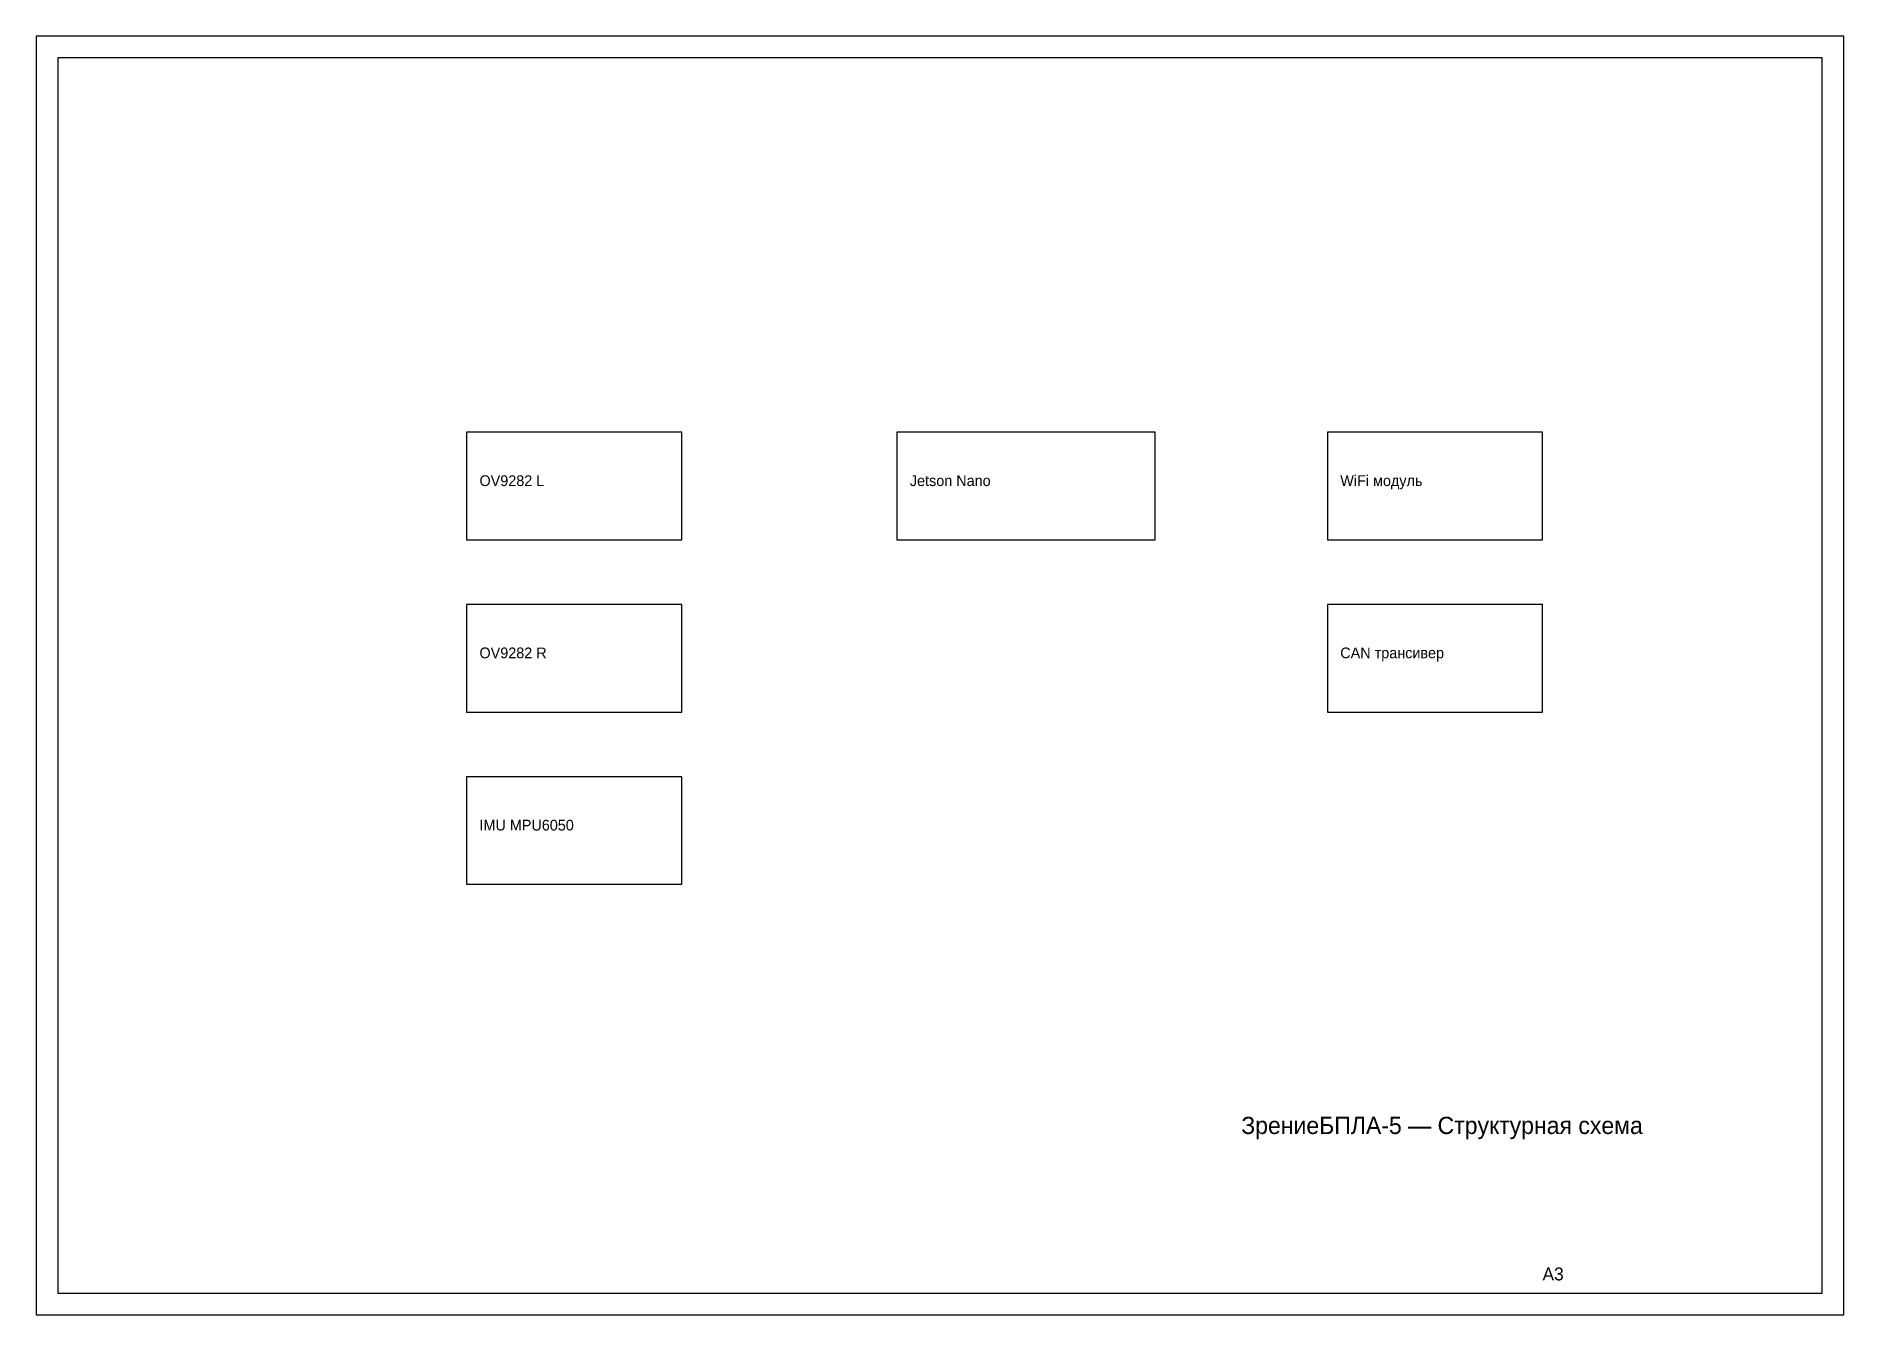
# Model space of a CAD drawing. Header units: metres. Extents: x 0 to 420, y 0 to 297.
import ezdxf

# ---------------------------------------------------------------- set-up
doc = ezdxf.new("R2010")
doc.units = ezdxf.units.M

msp = doc.modelspace()

# ---------------------------------------------------------------- linework, layer by layer
for p, q in [((420, 297), (0, 297)), ((0, 297), (0, 0)), ((420, 0), (420, 297)), ((415, 292), (5, 292)), ((5, 292), (5, 5)), ((415, 5), (415, 292)), ((5, 5), (415, 5)), ((0, 0), (420, 0))]:
    msp.add_line(p, q)
for points in [[(100, 180), (150, 180), (150, 205), (100, 205)], [(200, 180), (260, 180), (260, 205), (200, 205)], [(300, 180), (350, 180), (350, 205), (300, 205)], [(100, 140), (150, 140), (150, 165), (100, 165)], [(300, 140), (350, 140), (350, 165), (300, 165)], [(100, 100), (150, 100), (150, 125), (100, 125)]]:
    msp.add_lwpolyline(points, close=True)

# ---------------------------------------------------------------- texts
for s, height, p in [('OV9282 L', 2.5, (103, 192.5)), ('Jetson Nano', 2.5, (203, 192.5)), ('WiFi модуль', 2.5, (303, 192.5)), ('OV9282 R', 2.5, (103, 152.5)), ('CAN трансивер', 2.5, (303, 152.5)), ('IMU MPU6050', 2.5, (103, 112.5)), ('ЗрениеБПЛА-5 — Структурная схема', 4, (280, 42)), ('А3', 3, (350, 8))]:
    msp.add_text(s, height=height).set_placement(p)

doc.saveas('drawing.dxf')
